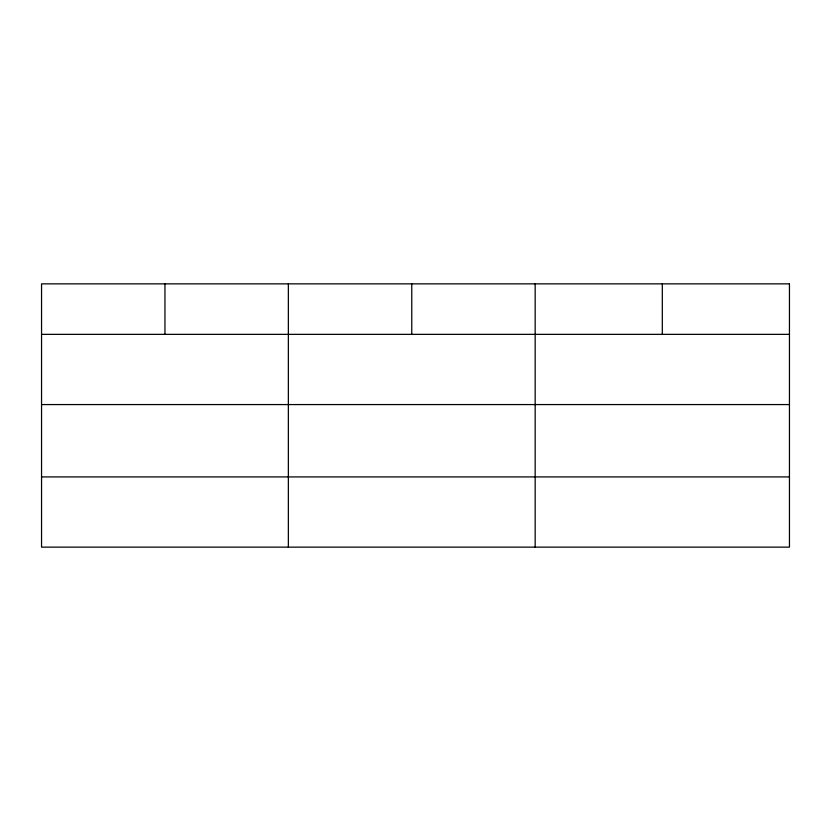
<?xml version="1.0" encoding="UTF-8"?>
<svg xmlns="http://www.w3.org/2000/svg" width="831" height="831" viewBox="0 0 831 831"><rect width="100%" height="100%" fill="white"/><g stroke="black" fill="none" stroke-linecap="round" stroke-linejoin="round"><path stroke-width="1.25" d="M41.55 334.353L789.45 334.353M41.55 404.572L789.45 404.572M41.55 476.921L789.45 476.921M662.307 283.859L662.307 334.353M535.164 283.859L535.164 547.141M411.76 283.859L411.76 334.353M288.357 283.859L288.357 547.141M164.954 283.859L164.954 334.353M789.45 283.859L41.55 283.859L41.55 547.141L789.45 547.141L789.45 283.859"/></g></svg>
